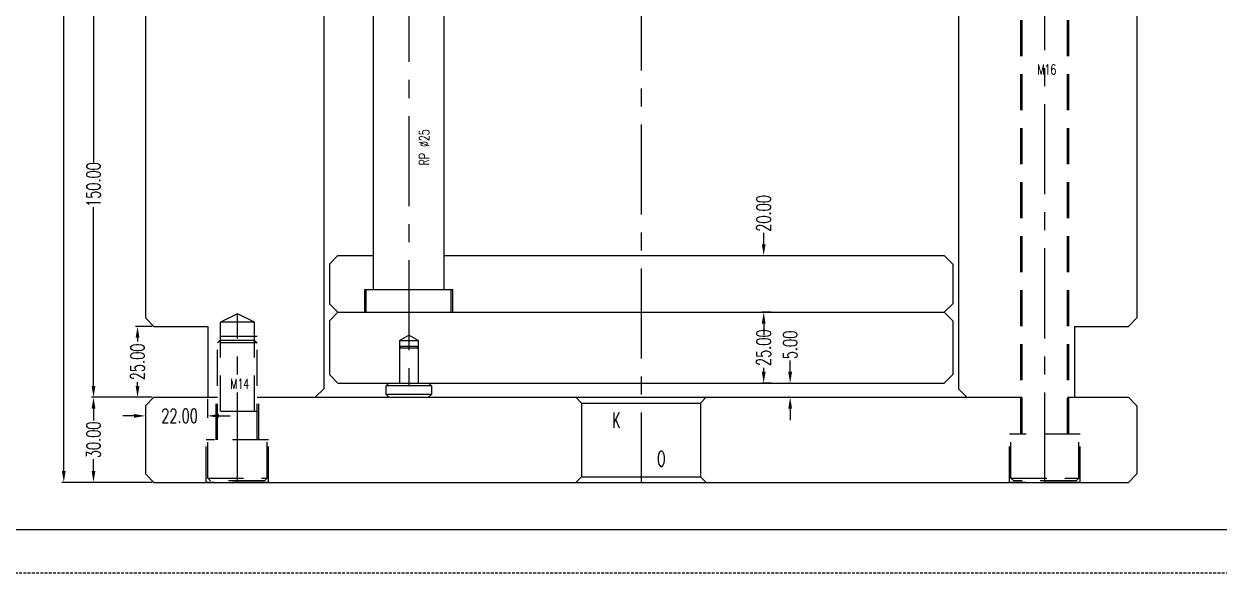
# Model space of a CAD drawing. Header units: inches. Extents: x 157915 to 159347, y -49911 to -48898.
# Drawn here: x 158440.3 to 158862.2, y -49911 to -49717.4 of the extents above; entities that cross this region are included whole.
import ezdxf

# ---------------------------------------------------------------- set-up
doc = ezdxf.new("R2010")
doc.units = ezdxf.units.IN
doc.header["$LTSCALE"] = 2
doc.header["$MEASUREMENT"] = 0
doc.header["$PDMODE"] = 3
doc.header["$PDSIZE"] = 0.3125
for name, pattern in [('ACAD_ISO08W100', [36, 24, -3, 6, -3]), ('CENTER', [50.8, 31.75, -6.35, 6.35, -6.35]), ('DASHED', [0.75, 0.5, -0.25]), ('HIDDEN', [9.525, 6.35, -3.175])]:
    doc.linetypes.add(name, pattern=pattern)
doc.layers.get('0').update_dxf_attribs({"linetype": 'CONTINUOUS'})
doc.layers.get('Defpoints').update_dxf_attribs({"linetype": 'CONTINUOUS'})
for name, color, linetype in [('A', 7, 'CONTINUOUS'), ('CL', 1, 'ACAD_ISO08W100'), ('text', 7, 'CONTINUOUS')]:
    doc.layers.add(name, color=color, linetype=linetype)
doc.layers.add('dim', color=3, linetype='CONTINUOUS', lineweight=15)
doc.styles.add('ROMANC', font='romanc', dxfattribs={"width": 0.6, "height": 1})
doc.styles.get("Standard").update_dxf_attribs({"font": 'txt.shx', "width": 0.67})
doc.dimstyles.new('2.00', dxfattribs={"dimtxt": 5, "dimasz": 4, "dimexe": 0.666, "dimexo": 0.626, "dimgap": 1, "dimtad": 0, "dimzin": 0, "dimdsep": 46, "dimtxsty": 'Standard', "dimcen": 0.09, "dimclrd": 3, "dimclre": 3, "dimclrt": 7, "dimazin": 0, "dimtfac": 1, "dimtofl": 0, "dimtmove": 0, "dimatfit": 0, "dimfxl": 0, "dimtolj": 1, "dimtzin": 0, "dimarcsym": 0})

# ---------------------------------------------------------------- blocks, each defined once
blk = doc.blocks.new('*D35368')
at = {"layer": 'Defpoints', "color": 0}
for p in [(158464.87, -49699.07), (158486.16, -49699.07), (158486.16, -49849.07)]:
    blk.add_point(p, dxfattribs=at)
at = {"layer": 'dim', "color": 3, "linetype": 'ByBlock', "lineweight": -2}
for p, q in [((158485.54, -49699.07), (158464.2, -49699.07)), ((158464.87, -49703.07), (158464.87, -49766.09)), ((158464.87, -49845.07), (158464.87, -49782.05)), ((158485.54, -49849.07), (158464.2, -49849.07))]:
    blk.add_line(p, q, dxfattribs=at)
at = {"layer": 'dim', "color": 3, "linetype": 'ByBlock'}
for points in [[(158465.53, -49703.07), (158464.2, -49703.07), (158464.87, -49699.07)], [(158464.2, -49845.07), (158465.53, -49845.07), (158464.87, -49849.07)]]:
    blk.add_solid(points, dxfattribs=at)
at = {"layer": 'dim', "color": 7, "linetype": 'ByBlock', "insert": (158464.87, -49774.07), "char_height": 5, "attachment_point": 5, "rotation": 90}
blk.add_mtext('\\A1;150.00', dxfattribs=at)
blk = doc.blocks.new('*D35369')
at = {"layer": 'Defpoints', "color": 0}
for p in [(158464.87, -49849.07), (158486.16, -49849.07), (158486.16, -49879.07)]:
    blk.add_point(p, dxfattribs=at)
at = {"layer": 'dim', "color": 3, "linetype": 'ByBlock', "lineweight": -2}
for p, q in [((158485.54, -49849.07), (158464.2, -49849.07)), ((158464.87, -49853.07), (158464.87, -49857.21)), ((158464.87, -49875.07), (158464.87, -49870.93)), ((158485.54, -49879.07), (158464.2, -49879.07))]:
    blk.add_line(p, q, dxfattribs=at)
at = {"layer": 'dim', "color": 3, "linetype": 'ByBlock'}
for points in [[(158465.53, -49853.07), (158464.2, -49853.07), (158464.87, -49849.07)], [(158464.2, -49875.07), (158465.53, -49875.07), (158464.87, -49879.07)]]:
    blk.add_solid(points, dxfattribs=at)
at = {"layer": 'dim', "color": 7, "linetype": 'ByBlock', "insert": (158464.87, -49864.07), "char_height": 5, "attachment_point": 5, "rotation": 90}
blk.add_mtext('\\A1;30.00', dxfattribs=at)
blk = doc.blocks.new('*D35370')
at = {"layer": 'Defpoints', "color": 0}
for p in [(158454.37, -49458.07), (158486.16, -49458.07), (158486.16, -49879.07)]:
    blk.add_point(p, dxfattribs=at)
at = {"layer": 'dim', "color": 3, "linetype": 'ByBlock', "lineweight": -2}
for p, q in [((158485.54, -49458.07), (158453.7, -49458.07)), ((158454.37, -49462.07), (158454.37, -49670.31)), ((158454.37, -49875.07), (158454.37, -49686.83)), ((158485.54, -49879.07), (158453.7, -49879.07))]:
    blk.add_line(p, q, dxfattribs=at)
at = {"layer": 'dim', "color": 3, "linetype": 'ByBlock'}
for points in [[(158455.04, -49462.07), (158453.7, -49462.07), (158454.37, -49458.07)], [(158453.7, -49875.07), (158455.04, -49875.07), (158454.37, -49879.07)]]:
    blk.add_solid(points, dxfattribs=at)
at = {"layer": 'dim', "color": 7, "linetype": 'ByBlock', "insert": (158454.37, -49678.57), "char_height": 5, "attachment_point": 5, "rotation": 90}
blk.add_mtext('\\A1;421.00', dxfattribs=at)
blk = doc.blocks.new('*D35371')
at = {"layer": 'Defpoints', "color": 0}
for p in [(158480.41, -49824.07), (158486.16, -49824.07), (158486.16, -49849.07)]:
    blk.add_point(p, dxfattribs=at)
at = {"layer": 'dim', "color": 3, "linetype": 'ByBlock', "lineweight": -2}
for p, q in [((158485.54, -49824.07), (158479.74, -49824.07)), ((158480.41, -49828.07), (158480.41, -49829.43)), ((158480.41, -49845.07), (158480.41, -49843.71)), ((158485.54, -49849.07), (158479.74, -49849.07))]:
    blk.add_line(p, q, dxfattribs=at)
at = {"layer": 'dim', "color": 3, "linetype": 'ByBlock'}
for points in [[(158481.07, -49828.07), (158479.74, -49828.07), (158480.41, -49824.07)], [(158479.74, -49845.07), (158481.07, -49845.07), (158480.41, -49849.07)]]:
    blk.add_solid(points, dxfattribs=at)
at = {"layer": 'dim', "color": 7, "linetype": 'ByBlock', "insert": (158480.41, -49836.57), "char_height": 5, "attachment_point": 5, "rotation": 90}
blk.add_mtext('\\A1;25.00', dxfattribs=at)
blk = doc.blocks.new('*D35372')
at = {"layer": 'Defpoints', "color": 0}
for p in [(158505.16, -49849.07), (158483.16, -49852.07), (158483.16, -49855.62)]:
    blk.add_point(p, dxfattribs=at)
at = {"layer": 'dim', "color": 3, "linetype": 'ByBlock', "lineweight": -2}
for p, q in [((158505.16, -49849.7), (158505.16, -49856.29)), ((158479.16, -49855.62), (158475.16, -49855.62)), ((158483.16, -49852.7), (158483.16, -49856.29)), ((158509.16, -49855.62), (158513.16, -49855.62))]:
    blk.add_line(p, q, dxfattribs=at)
at = {"layer": 'dim', "color": 3, "linetype": 'ByBlock'}
for points in [[(158479.16, -49856.29), (158479.16, -49854.95), (158483.16, -49855.62)], [(158509.16, -49854.95), (158509.16, -49856.29), (158505.16, -49855.62)]]:
    blk.add_solid(points, dxfattribs=at)
at = {"layer": 'dim', "color": 7, "linetype": 'ByBlock', "insert": (158495.24, -49855.62), "char_height": 5, "attachment_point": 5}
blk.add_mtext('\\A1;22.00', dxfattribs=at)
blk = doc.blocks.new('*D35375')
at = {"layer": 'Defpoints', "color": 0}
for p in [(158701.42, -49819.07), (158704.54, -49819.07), (158704.54, -49844.07)]:
    blk.add_point(p, dxfattribs=at)
at = {"layer": 'dim', "color": 3, "linetype": 'ByBlock', "lineweight": -2}
for p, q in [((158703.92, -49819.07), (158700.75, -49819.07)), ((158701.42, -49823.07), (158701.42, -49824.43)), ((158701.42, -49840.07), (158701.42, -49838.71)), ((158703.92, -49844.07), (158700.75, -49844.07))]:
    blk.add_line(p, q, dxfattribs=at)
at = {"layer": 'dim', "color": 3, "linetype": 'ByBlock'}
for points in [[(158702.09, -49823.07), (158700.75, -49823.07), (158701.42, -49819.07)], [(158700.75, -49840.07), (158702.09, -49840.07), (158701.42, -49844.07)]]:
    blk.add_solid(points, dxfattribs=at)
at = {"layer": 'dim', "color": 7, "linetype": 'ByBlock', "insert": (158701.42, -49831.57), "char_height": 5, "attachment_point": 5, "rotation": 90}
blk.add_mtext('\\A1;25.00', dxfattribs=at)
blk = doc.blocks.new('*D35376')
at = {"layer": 'Defpoints', "color": 0}
for p in [(158691.23, -49799.07), (158701.42, -49799.07), (158691.23, -49819.07)]:
    blk.add_point(p, dxfattribs=at)
at = {"layer": 'dim', "color": 3, "linetype": 'ByBlock', "lineweight": -2}
for p, q in [((158701.42, -49795.07), (158701.42, -49791.07)), ((158691.86, -49799.07), (158702.09, -49799.07)), ((158691.86, -49819.07), (158702.09, -49819.07)), ((158701.42, -49823.07), (158701.42, -49827.07))]:
    blk.add_line(p, q, dxfattribs=at)
at = {"layer": 'dim', "color": 3, "linetype": 'ByBlock'}
for points in [[(158700.75, -49795.07), (158702.09, -49795.07), (158701.42, -49799.07)], [(158702.09, -49823.07), (158700.75, -49823.07), (158701.42, -49819.07)]]:
    blk.add_solid(points, dxfattribs=at)
at = {"layer": 'dim', "color": 7, "linetype": 'ByBlock', "insert": (158701.42, -49784.21), "char_height": 5, "attachment_point": 5, "rotation": 90}
blk.add_mtext('\\A1;20.00', dxfattribs=at)
blk = doc.blocks.new('*D35377')
at = {"layer": 'Defpoints', "color": 0}
for p in [(158710.76, -49844.07), (158711.07, -49844.07), (158711.07, -49849.07)]:
    blk.add_point(p, dxfattribs=at)
at = {"layer": 'dim', "color": 3, "linetype": 'ByBlock', "lineweight": -2}
for p, q in [((158710.76, -49840.07), (158710.76, -49836.07)), ((158710.44, -49844.07), (158710.09, -49844.07)), ((158710.44, -49849.07), (158710.09, -49849.07)), ((158710.76, -49853.07), (158710.76, -49857.07))]:
    blk.add_line(p, q, dxfattribs=at)
at = {"layer": 'dim', "color": 3, "linetype": 'ByBlock'}
for points in [[(158710.09, -49840.07), (158711.42, -49840.07), (158710.76, -49844.07)], [(158711.42, -49853.07), (158710.09, -49853.07), (158710.76, -49849.07)]]:
    blk.add_solid(points, dxfattribs=at)
at = {"layer": 'dim', "color": 7, "linetype": 'ByBlock', "insert": (158710.76, -49830.6), "char_height": 5, "attachment_point": 5, "rotation": 90}
blk.add_mtext('\\A1;5.00', dxfattribs=at)

msp = doc.modelspace()

# ---------------------------------------------------------------- linework, layer by layer
at = {"linetype": 'HIDDEN'}
for p, q in [((158792.663, -49862.071), (158792.663, -49674.571)), ((158808.663, -49862.071), (158808.663, -49674.571)), ((158792.163, -49862.071), (158792.163, -49699.071)), ((158809.163, -49862.071), (158809.163, -49699.071)), ((158515.663, -49819.571), (158509.663, -49822.571)), ((158521.663, -49822.571), (158515.663, -49819.571)), ((158509.663, -49854.071), (158509.663, -49822.571)), ((158521.663, -49822.571), (158509.663, -49822.571)), ((158521.663, -49854.071), (158521.663, -49822.571)), ((158508.663, -49864.071), (158508.663, -49827.571)), ((158522.663, -49827.571), (158508.663, -49827.571)), ((158509.663, -49829.071), (158508.663, -49829.871)), ((158522.663, -49829.871), (158508.663, -49829.871)), ((158521.663, -49829.071), (158509.663, -49829.071)), ((158521.663, -49829.071), (158522.663, -49829.871)), ((158522.663, -49864.071), (158522.663, -49827.571)), ((158508.163, -49864.071), (158508.163, -49849.071)), ((158523.163, -49864.071), (158523.163, -49849.071)), ((158522.663, -49854.071), (158508.663, -49854.071)), ((158504.663, -49879.071), (158504.663, -49864.071)), ((158526.663, -49864.071), (158504.663, -49864.071)), ((158505.163, -49877.571), (158505.163, -49864.071)), ((158526.163, -49877.571), (158526.163, -49864.071)), ((158526.663, -49879.071), (158526.663, -49864.071)), ((158813.163, -49862.071), (158788.163, -49862.071)), ((158788.163, -49879.071), (158788.163, -49862.071)), ((158788.663, -49877.571), (158788.663, -49862.071)), ((158812.663, -49877.571), (158812.663, -49862.071)), ((158813.163, -49879.071), (158813.163, -49862.071)), ((158526.663, -49879.071), (158504.663, -49879.071)), ((158505.163, -49877.571), (158526.163, -49877.571)), ((158505.163, -49877.571), (158506.163, -49878.571)), ((158525.163, -49878.571), (158506.163, -49878.571)), ((158525.163, -49878.571), (158526.163, -49877.571)), ((158813.163, -49879.071), (158788.163, -49879.071)), ((158788.663, -49877.571), (158812.663, -49877.571)), ((158788.663, -49877.571), (158789.663, -49878.571)), ((158811.663, -49878.571), (158789.663, -49878.571)), ((158811.663, -49878.571), (158812.663, -49877.571))]:
    msp.add_line(p, q, dxfattribs=at)
for p, q in [((158563.663, -49811.071), (158563.663, -49699.071)), ((158588.663, -49811.071), (158588.663, -49699.071)), ((158560.663, -49811.071), (158591.663, -49811.071)), ((158560.663, -49819.071), (158560.663, -49811.071)), ((158561.163, -49819.071), (158561.163, -49811.071)), ((158591.163, -49819.071), (158591.163, -49811.071)), ((158591.663, -49819.071), (158591.663, -49811.071)), ((158561.163, -49819.071), (158591.163, -49819.071))]:
    msp.add_line(p, q)
at = {"linetype": 'Continuous'}
for p, q in [((158483.163, -49702.071), (158483.163, -49821.071)), ((158546.163, -49702.071), (158546.163, -49846.071)), ((158770.163, -49702.071), (158770.163, -49846.071)), ((158833.163, -49702.071), (158833.163, -49821.071)), ((158548.163, -49802.071), (158551.163, -49799.071)), ((158551.163, -49799.071), (158563.663, -49799.071)), ((158588.663, -49799.071), (158765.163, -49799.071)), ((158765.163, -49799.071), (158768.163, -49802.071)), ((158548.163, -49802.071), (158548.163, -49816.071)), ((158768.163, -49802.071), (158768.163, -49816.071)), ((158551.163, -49819.071), (158548.163, -49816.071)), ((158768.163, -49816.071), (158765.163, -49819.071)), ((158483.163, -49821.071), (158486.163, -49824.071)), ((158548.163, -49822.071), (158551.163, -49819.071)), ((158551.163, -49819.071), (158765.163, -49819.071)), ((158765.163, -49819.071), (158768.163, -49822.071)), ((158833.163, -49821.071), (158830.163, -49824.071)), ((158486.163, -49824.071), (158505.163, -49824.071)), ((158505.163, -49824.071), (158505.163, -49849.071)), ((158548.163, -49822.071), (158548.163, -49841.071)), ((158768.163, -49822.071), (158768.163, -49841.071)), ((158811.163, -49824.071), (158811.163, -49849.071)), ((158811.163, -49824.071), (158830.163, -49824.071)), ((158572.813, -49829.071), (158576.163, -49827.137)), ((158572.813, -49829.071), (158579.513, -49829.071)), ((158572.813, -49829.071), (158572.813, -49844.071)), ((158579.513, -49829.071), (158576.163, -49827.137)), ((158579.513, -49829.071), (158579.513, -49844.071)), ((158573.313, -49831.071), (158572.813, -49831.571)), ((158572.813, -49831.571), (158579.513, -49831.571)), ((158573.313, -49831.071), (158579.013, -49831.071)), ((158579.013, -49831.071), (158579.513, -49831.571)), ((158548.163, -49841.071), (158551.163, -49844.071)), ((158768.163, -49841.071), (158765.163, -49844.071)), ((158543.163, -49849.071), (158546.163, -49846.071)), ((158551.163, -49844.071), (158765.163, -49844.071)), ((158568.163, -49845.071), (158569.163, -49844.071)), ((158568.163, -49848.071), (158568.163, -49845.071)), ((158584.163, -49845.071), (158568.163, -49845.071)), ((158569.163, -49844.071), (158583.163, -49844.071)), ((158583.163, -49844.071), (158584.163, -49845.071)), ((158584.163, -49845.071), (158584.163, -49848.071)), ((158773.163, -49849.071), (158770.163, -49846.071)), ((158486.163, -49849.071), (158483.163, -49852.071)), ((158486.163, -49849.071), (158508.663, -49849.071)), ((158522.663, -49849.071), (158792.663, -49849.071)), ((158584.163, -49848.071), (158568.163, -49848.071)), ((158569.163, -49849.071), (158568.163, -49848.071)), ((158569.163, -49849.071), (158583.163, -49849.071)), ((158584.163, -49848.071), (158583.163, -49849.071)), ((158808.663, -49849.071), (158830.163, -49849.071)), ((158830.163, -49849.071), (158833.163, -49852.071)), ((158483.163, -49852.071), (158483.163, -49876.071)), ((158833.163, -49852.071), (158833.163, -49876.071)), ((158483.163, -49876.071), (158486.163, -49879.071)), ((158833.163, -49876.071), (158830.163, -49879.071)), ((158486.163, -49879.071), (158830.163, -49879.071))]:
    msp.add_line(p, q, dxfattribs=at)
at = {"color": 8, "linetype": 'Continuous'}
for p, q in [((158635.163, -49849.071), (158637.163, -49851.071)), ((158637.163, -49851.071), (158679.163, -49851.071)), ((158637.163, -49851.071), (158637.163, -49877.071)), ((158681.163, -49849.071), (158679.163, -49851.071)), ((158679.163, -49851.071), (158679.163, -49877.071)), ((158635.163, -49879.071), (158637.163, -49877.071)), ((158637.163, -49877.071), (158679.163, -49877.071)), ((158681.163, -49879.071), (158679.163, -49877.071))]:
    msp.add_line(p, q, dxfattribs=at)
at = {"layer": 'A'}
msp.add_line((159331.812, -49895.745), (157930.351, -49895.745), dxfattribs=at)
at = {"layer": 'A', "linetype": 'DASHED'}
msp.add_line((159347.109, -49911.041), (157915.055, -49911.041), dxfattribs=at)
at = {"layer": 'CL', "color": 7, "linetype": 'CENTER', "ltscale": 0.5}
for p, q in [((158658.163, -49448.071), (158658.163, -49879.071)), ((158800.663, -49879.071), (158800.663, -49666.571)), ((158576.163, -49699.071), (158576.163, -49849.071)), ((158515.663, -49879.071), (158515.663, -49819.571))]:
    msp.add_line(p, q, dxfattribs=at)

# ---------------------------------------------------------------- texts
at = {"color": 8, "linetype": 'Continuous', "style": 'ROMANC', "width": 0.6}
for s, p in [('K', (158647.921, -49859.876)), ('O', (158663.741, -49873.422))]:
    msp.add_text(s, height=5.4, dxfattribs=at).set_placement(p)
at = {"linetype": 'HIDDEN', "insert": (158513.209, -49842.499), "char_height": 3.6, "width": 4.25734, "attachment_point": 1}
msp.add_mtext('M14', dxfattribs=at)
at = {"layer": 'text', "insert": (158798.06, -49731.69), "char_height": 3.6, "width": 4.25734, "attachment_point": 1}
msp.add_mtext('M16', dxfattribs=at)
at = {"layer": 'text', "insert": (158579.772, -49767.278), "char_height": 3.6, "width": 30.63824, "attachment_point": 1, "rotation": 90}
msp.add_mtext('RP %%c25', dxfattribs=at)

# ---------------------------------------------------------------- dimensions: what is measured, and where the dimension line sits
at = {"layer": 'dim', "linetype": 'ByBlock'}
dim = msp.add_linear_dim(base=(158454.371, -49458.071), p1=(158486.163, -49879.071), p2=(158486.163, -49458.071), angle=90, dimstyle='2.00', dxfattribs=at)
dim.commit()
dim.dimension.update_dxf_attribs({"geometry": '*D35370', "text_midpoint": (158454.371, -49678.571), "dimtype": 160})
for base, p1, p2, picture, middle in [((158464.867, -49699.071), (158486.163, -49849.071), (158486.163, -49699.071), '*D35368', (158464.867, -49774.071)), ((158701.42, -49799.071), (158691.231, -49819.071), (158691.231, -49799.071), '*D35376', (158701.42, -49784.208)), ((158701.42, -49819.071), (158704.542, -49844.071), (158704.542, -49819.071), '*D35375', (158701.42, -49831.571)), ((158480.408, -49824.071), (158486.163, -49849.071), (158486.163, -49824.071), '*D35371', (158480.408, -49836.571)), ((158710.756, -49844.071), (158711.066, -49849.071), (158711.066, -49844.071), '*D35377', (158710.756, -49830.604)), ((158464.867, -49849.071), (158486.163, -49879.071), (158486.163, -49849.071), '*D35369', (158464.867, -49864.071))]:
    dim = msp.add_linear_dim(base=base, p1=p1, p2=p2, angle=90, dimstyle='2.00', dxfattribs=at)
    dim.commit()
    dim.dimension.update_dxf_attribs({"geometry": picture, "text_midpoint": middle})
dim = msp.add_linear_dim(base=(158483.163, -49855.621), p1=(158505.163, -49849.071), p2=(158483.163, -49852.071), dimstyle='2.00', dxfattribs=at)
dim.commit()
dim.dimension.update_dxf_attribs({"geometry": '*D35372', "text_midpoint": (158495.241, -49855.621), "dimtype": 160})

doc.saveas('drawing.dxf')
